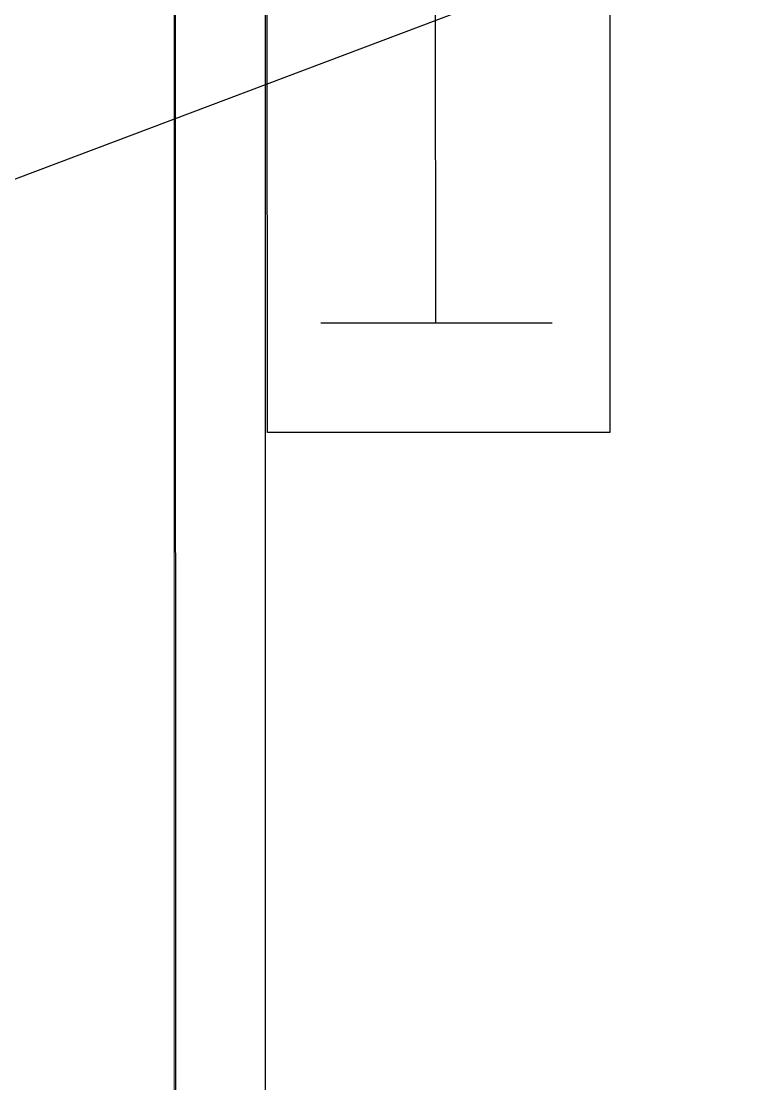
# Model space of a CAD drawing. Header units: inches. Extents: x 567429 to 582707, y 126347 to 133675.
# Drawn here: x 578310.42 to 578334.32, y 129179.11 to 129214.24 of the extents above; entities that cross this region are included whole.
import ezdxf

# ---------------------------------------------------------------- set-up
doc = ezdxf.new("R2010")
doc.units = ezdxf.units.IN
doc.header["$MEASUREMENT"] = 0
for name, color, linetype in [('BORD', 3, 'Continuous'), ('mobl', 11, 'Continuous'), ('SOUND WIRE', 4, 'Continuous'), ('wall kanaf', 4, 'Continuous')]:
    doc.layers.add(name, color=color, linetype=linetype)

# ---------------------------------------------------------------- blocks, each defined once
blk = doc.blocks.new('BOARD2')
at = {"layer": 'BORD', "color": 4}
blk.add_line((-163.075, 0), (163.075, 0), dxfattribs=at)
at = {"layer": 'BORD'}
for p, q in [((-117.225, -15.159), (-117.225, -3.204)), ((-117.225, -3.204), (-40.076, -3.204)), ((-113.401, -5.066), (-113.401, -13.146)), ((-40.076, -15.159), (-117.225, -15.159))]:
    blk.add_line(p, q, dxfattribs=at)
at = {"layer": 'BORD', "color": 3}
blk.add_line((-113.401, -9.08), (-45.157, -9.08), dxfattribs=at)

msp = doc.modelspace()

# ---------------------------------------------------------------- linework, layer by layer
at = {"layer": 'mobl', "color": 15}
msp.add_line((578318.486, 129239.203), (578318.486, 129149.203), dxfattribs=at)
at = {"layer": 'SOUND WIRE'}
msp.add_line((578654.618, 129339.034), (577984.128, 129085.915), dxfattribs=at)
at = {"layer": 'wall kanaf', "color": 15, "lineweight": 20, "ltscale": 0.1}
msp.add_line((578315.486, 129535.289), (578315.486, 129082.789), dxfattribs=at)

# ---------------------------------------------------------------- block references
at = {"layer": 'BORD', "ltscale": 5, "xscale": 0.947301618010808, "yscale": 0.947301618010808, "zscale": 0.947301618010808, "rotation": 90.0091431634973}
msp.add_blockref('BOARD2', (578315.511, 129311.694), dxfattribs=at)

doc.saveas('drawing.dxf')
